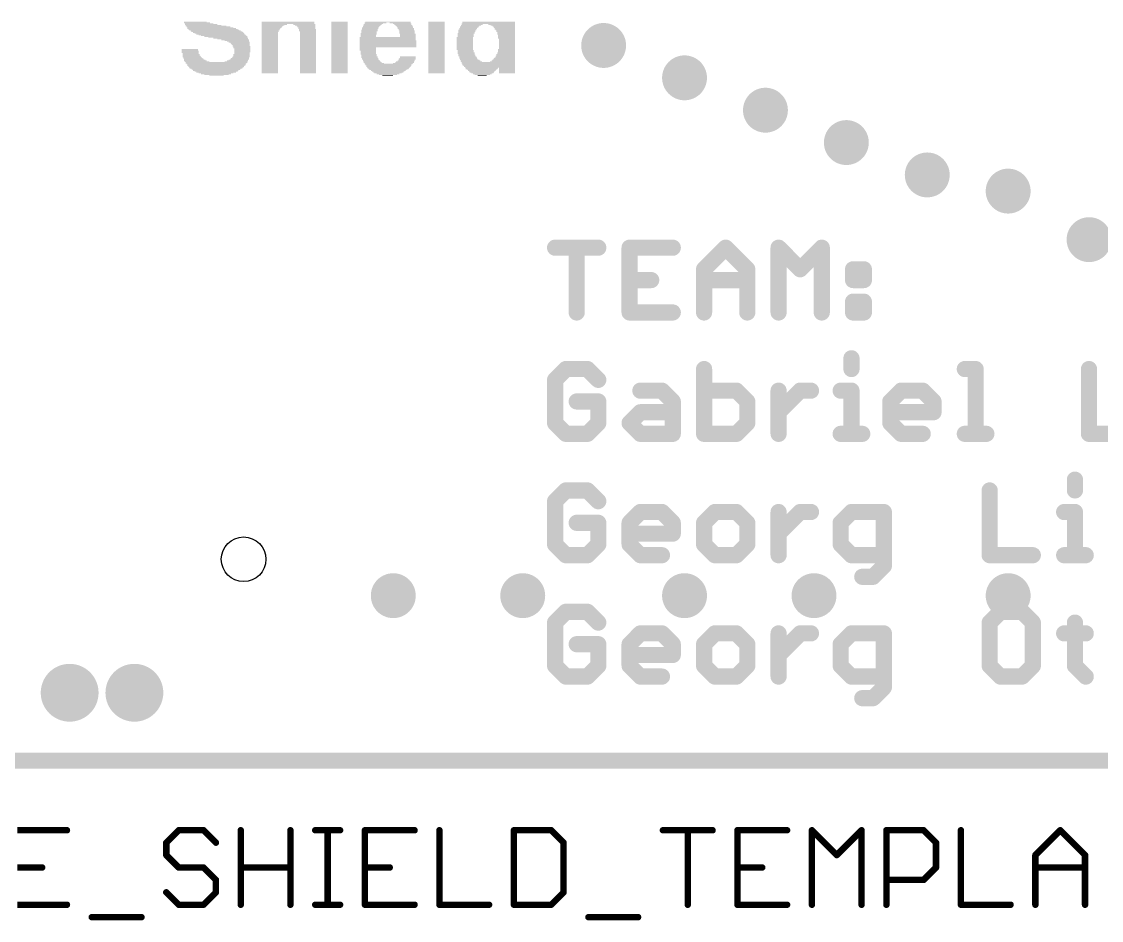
# Model space of a CAD drawing. Extents: x -2.4 to 65.5, y -2.3 to 59.9.
# Drawn here: x 31.12 to 48.07, y -2.3 to 11.8 of the extents above; entities that cross this region are included whole.
import ezdxf

# ---------------------------------------------------------------- set-up
doc = ezdxf.new("R2010")
doc.units = 0
for name, color, linetype in [('18', 94, 'CONTINUOUS'), ('20', 178, 'CONTINUOUS'), ('21', 251, 'CONTINUOUS'), ('25', 251, 'CONTINUOUS')]:
    doc.layers.add(name, color=color, linetype=linetype)

# ---------------------------------------------------------------- blocks, each defined once
blk = doc.blocks.new('RECT')
blk.add_solid([(-0.5, -0.5), (0.5, -0.5), (-0.5, 0.5), (0.5, 0.5)])
blk = doc.blocks.new('ROUNDV')
at = {"const_width": 0.5}
blk.add_lwpolyline([(0, -0.25, 1), (0, 0.25, 1), (0, -0.25)], format="xyb", dxfattribs=at)

msp = doc.modelspace()

# ---------------------------------------------------------------- linework, layer by layer
at = {"layer": '20', "const_width": 0.254}
msp.add_lwpolyline([(59.3598, 0.2032), (25.1968, 0.2032)], dxfattribs=at)
at = {"layer": '20'}
msp.add_circle((34.6075, 3.3655), 0.35, dxfattribs=at)
at = {"layer": '21', "const_width": 0.1016}
for points in [[(31.8343, -0.888), (31.0547, -0.888)], [(33.5884, -0.888), (33.3935, -1.0829)], [(33.9782, -0.888), (33.5884, -0.888)], [(34.1731, -1.0829), (33.9782, -0.888)], [(34.5629, -2.0574), (34.5629, -0.888)], [(35.3425, -0.888), (35.3425, -2.0574)], [(35.7323, -0.888), (36.1221, -0.888)], [(35.9272, -2.0574), (35.9272, -0.888)], [(37.2915, -0.888), (36.5119, -0.888)], [(36.5119, -0.888), (36.5119, -2.0574)], [(37.6813, -0.888), (37.6813, -2.0574)], [(38.8507, -0.888), (38.8507, -2.0574)], [(39.4354, -0.888), (38.8507, -0.888)], [(39.6303, -1.0829), (39.4354, -0.888)], [(41.1895, -0.888), (41.9691, -0.888)], [(41.5793, -2.0574), (41.5793, -0.888)], [(43.1385, -0.888), (42.3589, -0.888)], [(42.3589, -0.888), (42.3589, -2.0574)], [(43.5283, -2.0574), (43.5283, -0.888)], [(43.5283, -0.888), (43.9181, -1.2778)], [(43.9181, -1.2778), (44.3079, -0.888)], [(44.3079, -0.888), (44.3079, -2.0574)], [(44.6977, -2.0574), (44.6977, -0.888)], [(44.6977, -0.888), (45.2824, -0.888)], [(45.2824, -0.888), (45.4773, -1.0829)], [(45.8671, -0.888), (45.8671, -2.0574)], [(47.0365, -1.2778), (47.4263, -0.888)], [(47.4263, -0.888), (47.8161, -1.2778)], [(33.3935, -1.0829), (33.3935, -1.2778)], [(39.6303, -1.8625), (39.6303, -1.0829)], [(45.4773, -1.0829), (45.4773, -1.4727)], [(33.3935, -1.2778), (33.5884, -1.4727)], [(47.0365, -2.0574), (47.0365, -1.2778)], [(47.8161, -1.2778), (47.8161, -2.0574)], [(31.0547, -1.4727), (31.4445, -1.4727)], [(33.5884, -1.4727), (33.9782, -1.4727)], [(33.9782, -1.4727), (34.1731, -1.6676)], [(34.5629, -1.4727), (35.3425, -1.4727)], [(36.5119, -1.4727), (36.9017, -1.4727)], [(42.3589, -1.4727), (42.7487, -1.4727)], [(45.4773, -1.4727), (45.2824, -1.6676)], [(47.0365, -1.4727), (47.8161, -1.4727)], [(34.1731, -1.6676), (34.1731, -1.8625)], [(45.2824, -1.6676), (44.6977, -1.6676)], [(33.5884, -2.0574), (33.3935, -1.8625)], [(34.1731, -1.8625), (33.9782, -2.0574)], [(39.4354, -2.0574), (39.6303, -1.8625)], [(31.0547, -2.0574), (31.8343, -2.0574)], [(33.9782, -2.0574), (33.5884, -2.0574)], [(35.7323, -2.0574), (36.1221, -2.0574)], [(36.5119, -2.0574), (37.2915, -2.0574)], [(37.6813, -2.0574), (38.4609, -2.0574)], [(38.8507, -2.0574), (39.4354, -2.0574)], [(42.3589, -2.0574), (43.1385, -2.0574)], [(45.8671, -2.0574), (46.6467, -2.0574)], [(32.2241, -2.2523), (33.0037, -2.2523)], [(40.0201, -2.2523), (40.7997, -2.2523)]]:
    msp.add_lwpolyline(points, dxfattribs=at)
at = {"layer": '21', "const_width": 0.0508}
for points in [[(31.8343, -0.9134, 1), (31.8343, -0.8626)], [(33.5884, -0.8626, 1), (33.5884, -0.9134)], [(33.6064, -0.906, 1), (33.5705, -0.87)], [(33.9962, -0.87, 1), (33.9603, -0.906)], [(33.9782, -0.9134, 1), (33.9782, -0.8626)], [(34.5883, -0.888, 1), (34.5375, -0.888)], [(35.3679, -0.888, 1), (35.3171, -0.888)], [(35.7323, -0.8626, 1), (35.7323, -0.9134)], [(35.9526, -0.888, 1), (35.9018, -0.888)], [(36.1221, -0.9134, 1), (36.1221, -0.8626)], [(36.5119, -0.8626, 1), (36.5119, -0.9134)], [(36.5373, -0.888, 1), (36.4865, -0.888)], [(37.2915, -0.9134, 1), (37.2915, -0.8626)], [(37.7067, -0.888, 1), (37.6559, -0.888)], [(38.8761, -0.888, 1), (38.8253, -0.888)], [(38.8507, -0.8626, 1), (38.8507, -0.9134)], [(39.4534, -0.87, 1), (39.4175, -0.906)], [(39.4354, -0.9134, 1), (39.4354, -0.8626)], [(41.1895, -0.8626, 1), (41.1895, -0.9134)], [(41.6047, -0.888, 1), (41.5539, -0.888)], [(41.9691, -0.9134, 1), (41.9691, -0.8626)], [(42.3589, -0.8626, 1), (42.3589, -0.9134)], [(42.3843, -0.888, 1), (42.3335, -0.888)], [(43.1385, -0.9134, 1), (43.1385, -0.8626)], [(43.5537, -0.888, 1), (43.5029, -0.888)], [(43.5463, -0.87, 1), (43.5104, -0.906)], [(44.3333, -0.888, 1), (44.2825, -0.888)], [(44.3259, -0.906, 1), (44.2899, -0.87)], [(44.7231, -0.888, 1), (44.6723, -0.888)], [(44.6977, -0.8626, 1), (44.6977, -0.9134)], [(45.3004, -0.87, 1), (45.2644, -0.906)], [(45.2824, -0.9134, 1), (45.2824, -0.8626)], [(45.8925, -0.888, 1), (45.8417, -0.888)], [(47.4443, -0.87, 1), (47.4083, -0.906)], [(47.4443, -0.906, 1), (47.4083, -0.87)], [(33.4189, -1.0829, 1), (33.3681, -1.0829)], [(33.3756, -1.0649, 1), (33.4115, -1.1009)], [(34.1552, -1.1009, 1), (34.1911, -1.0649)], [(39.6557, -1.0829, 1), (39.6049, -1.0829)], [(39.6124, -1.1009, 1), (39.6483, -1.0649)], [(45.5027, -1.0829, 1), (45.4519, -1.0829)], [(45.4593, -1.1009, 1), (45.4953, -1.0649)], [(33.4115, -1.2598, 1), (33.3756, -1.2958)], [(33.3681, -1.2778, 1), (33.4189, -1.2778)], [(43.9001, -1.2598, 1), (43.9361, -1.2958)], [(43.9001, -1.2958, 1), (43.9361, -1.2598)], [(47.0185, -1.2598, 1), (47.0545, -1.2958)], [(47.0619, -1.2778, 1), (47.0111, -1.2778)], [(47.8415, -1.2778, 1), (47.7907, -1.2778)], [(47.7981, -1.2958, 1), (47.8341, -1.2598)], [(31.4445, -1.4981, 1), (31.4445, -1.4473)], [(33.5884, -1.4473, 1), (33.5884, -1.4981)], [(33.5705, -1.4907, 1), (33.6064, -1.4547)], [(33.9962, -1.4547, 1), (33.9603, -1.4907)], [(33.9782, -1.4981, 1), (33.9782, -1.4473)], [(34.5629, -1.4473, 1), (34.5629, -1.4981)], [(35.3425, -1.4981, 1), (35.3425, -1.4473)], [(36.5119, -1.4473, 1), (36.5119, -1.4981)], [(36.9017, -1.4981, 1), (36.9017, -1.4473)], [(42.3589, -1.4473, 1), (42.3589, -1.4981)], [(42.7487, -1.4981, 1), (42.7487, -1.4473)], [(45.4519, -1.4727, 1), (45.5027, -1.4727)], [(45.4953, -1.4907, 1), (45.4593, -1.4547)], [(47.0365, -1.4473, 1), (47.0365, -1.4981)], [(47.8161, -1.4981, 1), (47.8161, -1.4473)], [(34.1985, -1.6676, 1), (34.1477, -1.6676)], [(34.1552, -1.6856, 1), (34.1911, -1.6496)], [(44.6977, -1.6422, 1), (44.6977, -1.693)], [(45.2644, -1.6496, 1), (45.3004, -1.6856)], [(45.2824, -1.693, 1), (45.2824, -1.6422)], [(33.4115, -1.8445, 1), (33.3756, -1.8805)], [(34.1477, -1.8625, 1), (34.1985, -1.8625)], [(34.1911, -1.8805, 1), (34.1552, -1.8445)], [(39.6049, -1.8625, 1), (39.6557, -1.8625)], [(39.6483, -1.8805, 1), (39.6124, -1.8445)], [(31.8343, -2.0828, 1), (31.8343, -2.032)], [(33.5884, -2.032, 1), (33.5884, -2.0828)], [(33.5705, -2.0754, 1), (33.6064, -2.0394)], [(33.9603, -2.0394, 1), (33.9962, -2.0754)], [(33.9782, -2.0828, 1), (33.9782, -2.032)], [(34.5375, -2.0574, 1), (34.5883, -2.0574)], [(35.3171, -2.0574, 1), (35.3679, -2.0574)], [(35.7323, -2.032, 1), (35.7323, -2.0828)], [(35.9018, -2.0574, 1), (35.9526, -2.0574)], [(36.1221, -2.0828, 1), (36.1221, -2.032)], [(36.5119, -2.032, 1), (36.5119, -2.0828)], [(36.4865, -2.0574, 1), (36.5373, -2.0574)], [(37.2915, -2.0828, 1), (37.2915, -2.032)], [(37.6813, -2.032, 1), (37.6813, -2.0828)], [(37.6559, -2.0574, 1), (37.7067, -2.0574)], [(38.4609, -2.0828, 1), (38.4609, -2.032)], [(38.8507, -2.032, 1), (38.8507, -2.0828)], [(38.8253, -2.0574, 1), (38.8761, -2.0574)], [(39.4175, -2.0394, 1), (39.4534, -2.0754)], [(39.4354, -2.0828, 1), (39.4354, -2.032)], [(41.5539, -2.0574, 1), (41.6047, -2.0574)], [(42.3589, -2.032, 1), (42.3589, -2.0828)], [(42.3335, -2.0574, 1), (42.3843, -2.0574)], [(43.1385, -2.0828, 1), (43.1385, -2.032)], [(43.5029, -2.0574, 1), (43.5537, -2.0574)], [(44.2825, -2.0574, 1), (44.3333, -2.0574)], [(44.6723, -2.0574, 1), (44.7231, -2.0574)], [(45.8671, -2.032, 1), (45.8671, -2.0828)], [(45.8417, -2.0574, 1), (45.8925, -2.0574)], [(46.6467, -2.0828, 1), (46.6467, -2.032)], [(47.0111, -2.0574, 1), (47.0619, -2.0574)], [(47.7907, -2.0574, 1), (47.8415, -2.0574)], [(32.2241, -2.2269, 1), (32.2241, -2.2777)], [(33.0037, -2.2777, 1), (33.0037, -2.2269)], [(40.0201, -2.2269, 1), (40.0201, -2.2777)], [(40.7997, -2.2777, 1), (40.7997, -2.2269)]]:
    msp.add_lwpolyline(points, format="xyb", dxfattribs=at)
at = {"layer": '25', "const_width": 0.254}
for points in [[(39.497, 8.2559), (40.1749, 8.2559)], [(39.836, 7.239), (39.836, 8.2559)], [(41.3443, 8.2559), (40.6664, 8.2559)], [(40.6664, 8.2559), (40.6664, 7.239)], [(41.8358, 7.9169), (42.1748, 8.2559)], [(42.1748, 8.2559), (42.5137, 7.9169)], [(43.0052, 7.239), (43.0052, 8.2559)], [(43.0052, 8.2559), (43.3441, 7.9169)], [(43.3441, 7.9169), (43.6831, 8.2559)], [(43.6831, 8.2559), (43.6831, 7.239)], [(41.8358, 7.239), (41.8358, 7.9169)], [(42.5137, 7.9169), (42.5137, 7.239)], [(44.1746, 7.9169), (44.3441, 7.9169)], [(44.1746, 7.7474), (44.1746, 7.9169)], [(44.3441, 7.9169), (44.3441, 7.7474)], [(40.6664, 7.7474), (41.0054, 7.7474)], [(41.8358, 7.7474), (42.5137, 7.7474)], [(44.3441, 7.7474), (44.1746, 7.7474)], [(44.1746, 7.4085), (44.3441, 7.4085)], [(44.1746, 7.239), (44.1746, 7.4085)], [(44.3441, 7.4085), (44.3441, 7.239)], [(40.6664, 7.239), (41.3443, 7.239)], [(44.3441, 7.239), (44.1746, 7.239)], [(44.1492, 6.5203), (44.1492, 6.3509)], [(39.6665, 6.3509), (39.497, 6.1814)], [(40.0054, 6.3509), (39.6665, 6.3509)], [(40.1749, 6.1814), (40.0054, 6.3509)], [(41.8358, 6.3509), (41.8358, 5.334)], [(45.9287, 6.3509), (46.0982, 6.3509)], [(46.0982, 6.3509), (46.0982, 5.334)], [(47.8777, 6.3509), (47.8777, 5.334)], [(39.497, 6.1814), (39.497, 5.5035)], [(40.8359, 6.0119), (41.1748, 6.0119)], [(41.1748, 6.0119), (41.3443, 5.8424)], [(42.3442, 6.0119), (41.8358, 6.0119)], [(42.5137, 5.8424), (42.3442, 6.0119)], [(43.0052, 5.334), (43.0052, 6.0119)], [(43.0052, 5.673), (43.3441, 6.0119)], [(43.3441, 6.0119), (43.5136, 6.0119)], [(43.9797, 6.0119), (44.1492, 6.0119)], [(44.1492, 6.0119), (44.1492, 5.334)], [(44.7593, 5.8424), (44.9288, 6.0119)], [(44.9288, 6.0119), (45.2677, 6.0119)], [(45.2677, 6.0119), (45.4372, 5.8424)], [(40.1749, 5.8424), (39.836, 5.8424)], [(40.1749, 5.5035), (40.1749, 5.8424)], [(41.3443, 5.8424), (41.3443, 5.334)], [(42.5137, 5.5035), (42.5137, 5.8424)], [(44.7593, 5.5035), (44.7593, 5.8424)], [(45.4372, 5.8424), (45.4372, 5.673)], [(40.6664, 5.5035), (40.8359, 5.673)], [(40.8359, 5.673), (41.3443, 5.673)], [(45.4372, 5.673), (44.7593, 5.673)], [(39.497, 5.5035), (39.6665, 5.334)], [(40.0054, 5.334), (40.1749, 5.5035)], [(40.8359, 5.334), (40.6664, 5.5035)], [(42.3442, 5.334), (42.5137, 5.5035)], [(44.9288, 5.334), (44.7593, 5.5035)], [(39.6665, 5.334), (40.0054, 5.334)], [(41.3443, 5.334), (40.8359, 5.334)], [(41.8358, 5.334), (42.3442, 5.334)], [(43.9797, 5.334), (44.3186, 5.334)], [(45.2677, 5.334), (44.9288, 5.334)], [(45.9287, 5.334), (46.2676, 5.334)], [(47.8777, 5.334), (48.5556, 5.334)], [(47.6574, 4.6153), (47.6574, 4.4459)], [(39.6665, 4.4459), (39.497, 4.2764)], [(40.0054, 4.4459), (39.6665, 4.4459)], [(40.1749, 4.2764), (40.0054, 4.4459)], [(46.3185, 4.4459), (46.3185, 3.429)], [(39.497, 4.2764), (39.497, 3.5985)], [(40.6664, 3.9374), (40.8359, 4.1069)], [(40.8359, 4.1069), (41.1748, 4.1069)], [(41.1748, 4.1069), (41.3443, 3.9374)], [(42.0053, 4.1069), (41.8358, 3.9374)], [(42.3442, 4.1069), (42.0053, 4.1069)], [(42.5137, 3.9374), (42.3442, 4.1069)], [(43.0052, 3.429), (43.0052, 4.1069)], [(43.0052, 3.768), (43.3441, 4.1069)], [(43.3441, 4.1069), (43.5136, 4.1069)], [(44.1492, 4.1069), (43.9797, 3.9374)], [(44.6576, 4.1069), (44.1492, 4.1069)], [(44.6576, 3.2595), (44.6576, 4.1069)], [(47.4879, 4.1069), (47.6574, 4.1069)], [(47.6574, 4.1069), (47.6574, 3.429)], [(40.1749, 3.9374), (39.836, 3.9374)], [(40.1749, 3.5985), (40.1749, 3.9374)], [(40.6664, 3.5985), (40.6664, 3.9374)], [(41.3443, 3.9374), (41.3443, 3.768)], [(41.8358, 3.9374), (41.8358, 3.5985)], [(42.5137, 3.5985), (42.5137, 3.9374)], [(43.9797, 3.9374), (43.9797, 3.5985)], [(41.3443, 3.768), (40.6664, 3.768)], [(39.497, 3.5985), (39.6665, 3.429)], [(40.0054, 3.429), (40.1749, 3.5985)], [(40.8359, 3.429), (40.6664, 3.5985)], [(41.8358, 3.5985), (42.0053, 3.429)], [(42.3442, 3.429), (42.5137, 3.5985)], [(43.9797, 3.5985), (44.1492, 3.429)], [(39.6665, 3.429), (40.0054, 3.429)], [(41.1748, 3.429), (40.8359, 3.429)], [(42.0053, 3.429), (42.3442, 3.429)], [(44.1492, 3.429), (44.6576, 3.429)], [(46.3185, 3.429), (46.9964, 3.429)], [(47.4879, 3.429), (47.8268, 3.429)], [(44.4881, 3.09), (44.6576, 3.2595)], [(44.3186, 3.09), (44.4881, 3.09)], [(39.6665, 2.5409), (39.497, 2.3714)], [(40.0054, 2.5409), (39.6665, 2.5409)], [(40.1749, 2.3714), (40.0054, 2.5409)], [(46.488, 2.5409), (46.3185, 2.3714)], [(46.8269, 2.5409), (46.488, 2.5409)], [(46.9964, 2.3714), (46.8269, 2.5409)], [(39.497, 2.3714), (39.497, 1.6935)], [(46.3185, 2.3714), (46.3185, 1.6935)], [(46.9964, 1.6935), (46.9964, 2.3714)], [(47.6574, 2.3714), (47.6574, 1.6935)], [(40.6664, 2.0324), (40.8359, 2.2019)], [(40.8359, 2.2019), (41.1748, 2.2019)], [(41.1748, 2.2019), (41.3443, 2.0324)], [(42.0053, 2.2019), (41.8358, 2.0324)], [(42.3442, 2.2019), (42.0053, 2.2019)], [(42.5137, 2.0324), (42.3442, 2.2019)], [(43.0052, 1.524), (43.0052, 2.2019)], [(43.0052, 1.863), (43.3441, 2.2019)], [(43.3441, 2.2019), (43.5136, 2.2019)], [(44.1492, 2.2019), (43.9797, 2.0324)], [(44.6576, 2.2019), (44.1492, 2.2019)], [(44.6576, 1.3545), (44.6576, 2.2019)], [(47.4879, 2.2019), (47.8268, 2.2019)], [(40.1749, 2.0324), (39.836, 2.0324)], [(40.1749, 1.6935), (40.1749, 2.0324)], [(40.6664, 1.6935), (40.6664, 2.0324)], [(41.3443, 2.0324), (41.3443, 1.863)], [(41.8358, 2.0324), (41.8358, 1.6935)], [(42.5137, 1.6935), (42.5137, 2.0324)], [(43.9797, 2.0324), (43.9797, 1.6935)], [(41.3443, 1.863), (40.6664, 1.863)], [(39.497, 1.6935), (39.6665, 1.524)], [(40.0054, 1.524), (40.1749, 1.6935)], [(40.8359, 1.524), (40.6664, 1.6935)], [(41.8358, 1.6935), (42.0053, 1.524)], [(42.3442, 1.524), (42.5137, 1.6935)], [(43.9797, 1.6935), (44.1492, 1.524)], [(46.3185, 1.6935), (46.488, 1.524)], [(46.8269, 1.524), (46.9964, 1.6935)], [(47.6574, 1.6935), (47.8268, 1.524)], [(39.6665, 1.524), (40.0054, 1.524)], [(41.1748, 1.524), (40.8359, 1.524)], [(42.0053, 1.524), (42.3442, 1.524)], [(44.1492, 1.524), (44.6576, 1.524)], [(46.488, 1.524), (46.8269, 1.524)], [(44.4881, 1.185), (44.6576, 1.3545)], [(44.3186, 1.185), (44.4881, 1.185)]]:
    msp.add_lwpolyline(points, dxfattribs=at)
at = {"layer": '25', "const_width": 0.127}
for points in [[(39.497, 8.3194, 1), (39.497, 8.1924)], [(39.8995, 8.2559, 1), (39.7725, 8.2559)], [(40.1749, 8.1924, 1), (40.1749, 8.3194)], [(40.6664, 8.3194, 1), (40.6664, 8.1924)], [(40.7299, 8.2559, 1), (40.6029, 8.2559)], [(41.3443, 8.1924, 1), (41.3443, 8.3194)], [(42.2197, 8.3008, 1), (42.1298, 8.211)], [(42.2197, 8.211, 1), (42.1298, 8.3008)], [(43.0687, 8.2559, 1), (42.9417, 8.2559)], [(43.0501, 8.3008, 1), (42.9603, 8.211)], [(43.7466, 8.2559, 1), (43.6196, 8.2559)], [(43.728, 8.211, 1), (43.6382, 8.3008)], [(41.8993, 7.9169, 1), (41.7723, 7.9169)], [(41.7909, 7.9618, 1), (41.8807, 7.872)], [(42.5772, 7.9169, 1), (42.4502, 7.9169)], [(42.4688, 7.872, 1), (42.5586, 7.9618)], [(43.2992, 7.9618, 1), (43.389, 7.872)], [(43.2992, 7.872, 1), (43.389, 7.9618)], [(44.1746, 7.9804, 1), (44.1746, 7.8534)], [(44.2381, 7.9169, 1), (44.1111, 7.9169)], [(44.4076, 7.9169, 1), (44.2806, 7.9169)], [(44.3441, 7.8534, 1), (44.3441, 7.9804)], [(40.6664, 7.8109, 1), (40.6664, 7.6839)], [(41.0054, 7.6839, 1), (41.0054, 7.8109)], [(41.8358, 7.8109, 1), (41.8358, 7.6839)], [(42.5137, 7.6839, 1), (42.5137, 7.8109)], [(44.1746, 7.8109, 1), (44.1746, 7.6839)], [(44.1111, 7.7474, 1), (44.2381, 7.7474)], [(44.2806, 7.7474, 1), (44.4076, 7.7474)], [(44.3441, 7.6839, 1), (44.3441, 7.8109)], [(44.1746, 7.472, 1), (44.1746, 7.345)], [(44.2381, 7.4085, 1), (44.1111, 7.4085)], [(44.4076, 7.4085, 1), (44.2806, 7.4085)], [(44.3441, 7.345, 1), (44.3441, 7.472)], [(39.7725, 7.239, 1), (39.8995, 7.239)], [(40.6664, 7.3025, 1), (40.6664, 7.1755)], [(40.6029, 7.239, 1), (40.7299, 7.239)], [(41.3443, 7.1755, 1), (41.3443, 7.3025)], [(41.7723, 7.239, 1), (41.8993, 7.239)], [(42.4502, 7.239, 1), (42.5772, 7.239)], [(42.9417, 7.239, 1), (43.0687, 7.239)], [(43.6196, 7.239, 1), (43.7466, 7.239)], [(44.1746, 7.3025, 1), (44.1746, 7.1755)], [(44.1111, 7.239, 1), (44.2381, 7.239)], [(44.2806, 7.239, 1), (44.4076, 7.239)], [(44.3441, 7.1755, 1), (44.3441, 7.3025)], [(44.2127, 6.5203, 1), (44.0857, 6.5203)], [(39.6665, 6.4144, 1), (39.6665, 6.2874)], [(39.7114, 6.306, 1), (39.6216, 6.3958)], [(40.0503, 6.3958, 1), (39.9605, 6.306)], [(40.0054, 6.2874, 1), (40.0054, 6.4144)], [(41.8993, 6.3509, 1), (41.7723, 6.3509)], [(45.9287, 6.4144, 1), (45.9287, 6.2874)], [(46.1617, 6.3509, 1), (46.0347, 6.3509)], [(46.0982, 6.2874, 1), (46.0982, 6.4144)], [(47.9412, 6.3509, 1), (47.8142, 6.3509)], [(39.5605, 6.1814, 1), (39.4335, 6.1814)], [(39.4521, 6.2263, 1), (39.5419, 6.1365)], [(40.13, 6.1365, 1), (40.2198, 6.2263)], [(44.0857, 6.3509, 1), (44.2127, 6.3509)], [(40.8359, 6.0754, 1), (40.8359, 5.9484)], [(41.2197, 6.0568, 1), (41.1299, 5.967)], [(41.1748, 5.9484, 1), (41.1748, 6.0754)], [(41.8358, 6.0754, 1), (41.8358, 5.9484)], [(42.3891, 6.0568, 1), (42.2993, 5.967)], [(42.3442, 5.9484, 1), (42.3442, 6.0754)], [(43.0687, 6.0119, 1), (42.9417, 6.0119)], [(43.3441, 6.0754, 1), (43.3441, 5.9484)], [(43.389, 5.967, 1), (43.2992, 6.0568)], [(43.5136, 5.9484, 1), (43.5136, 6.0754)], [(43.9797, 6.0754, 1), (43.9797, 5.9484)], [(44.2127, 6.0119, 1), (44.0857, 6.0119)], [(44.1492, 5.9484, 1), (44.1492, 6.0754)], [(44.9288, 6.0754, 1), (44.9288, 5.9484)], [(44.9737, 5.967, 1), (44.8839, 6.0568)], [(45.3126, 6.0568, 1), (45.2228, 5.967)], [(45.2677, 5.9484, 1), (45.2677, 6.0754)], [(39.836, 5.9059, 1), (39.836, 5.7789)], [(40.2384, 5.8424, 1), (40.1114, 5.8424)], [(40.1749, 5.7789, 1), (40.1749, 5.9059)], [(41.4078, 5.8424, 1), (41.2808, 5.8424)], [(41.2994, 5.7975, 1), (41.3892, 5.8873)], [(42.5772, 5.8424, 1), (42.4502, 5.8424)], [(42.4688, 5.7975, 1), (42.5586, 5.8873)], [(44.8228, 5.8424, 1), (44.6958, 5.8424)], [(44.7144, 5.8873, 1), (44.8042, 5.7975)], [(45.5007, 5.8424, 1), (45.3737, 5.8424)], [(45.3923, 5.7975, 1), (45.4821, 5.8873)], [(40.8359, 5.7365, 1), (40.8359, 5.6095)], [(40.8808, 5.6281, 1), (40.791, 5.7179)], [(41.3443, 5.6095, 1), (41.3443, 5.7365)], [(42.9603, 5.7179, 1), (43.0501, 5.6281)], [(44.7593, 5.7365, 1), (44.7593, 5.6095)], [(45.4372, 5.6095, 1), (45.4372, 5.7365)], [(39.5419, 5.5484, 1), (39.4521, 5.4586)], [(40.2198, 5.4586, 1), (40.13, 5.5484)], [(40.7113, 5.5484, 1), (40.6215, 5.4586)], [(40.6215, 5.5484, 1), (40.7113, 5.4586)], [(42.5586, 5.4586, 1), (42.4688, 5.5484)], [(44.8042, 5.5484, 1), (44.7144, 5.4586)], [(45.3737, 5.673, 1), (45.5007, 5.673)], [(39.4335, 5.5035, 1), (39.5605, 5.5035)], [(39.6665, 5.3975, 1), (39.6665, 5.2705)], [(39.6216, 5.2891, 1), (39.7114, 5.3789)], [(39.9605, 5.3789, 1), (40.0503, 5.2891)], [(40.0054, 5.2705, 1), (40.0054, 5.3975)], [(40.1114, 5.5035, 1), (40.2384, 5.5035)], [(40.8359, 5.3975, 1), (40.8359, 5.2705)], [(40.791, 5.2891, 1), (40.8808, 5.3789)], [(41.3443, 5.2705, 1), (41.3443, 5.3975)], [(41.8358, 5.3975, 1), (41.8358, 5.2705)], [(42.2993, 5.3789, 1), (42.3891, 5.2891)], [(42.3442, 5.2705, 1), (42.3442, 5.3975)], [(42.4502, 5.5035, 1), (42.5772, 5.5035)], [(43.9797, 5.3975, 1), (43.9797, 5.2705)], [(44.3186, 5.2705, 1), (44.3186, 5.3975)], [(44.6958, 5.5035, 1), (44.8228, 5.5035)], [(44.9288, 5.3975, 1), (44.9288, 5.2705)], [(44.8839, 5.2891, 1), (44.9737, 5.3789)], [(45.2677, 5.2705, 1), (45.2677, 5.3975)], [(45.9287, 5.3975, 1), (45.9287, 5.2705)], [(46.2676, 5.2705, 1), (46.2676, 5.3975)], [(47.8777, 5.3975, 1), (47.8777, 5.2705)], [(41.2808, 5.334, 1), (41.4078, 5.334)], [(41.7723, 5.334, 1), (41.8993, 5.334)], [(42.9417, 5.334, 1), (43.0687, 5.334)], [(44.0857, 5.334, 1), (44.2127, 5.334)], [(46.0347, 5.334, 1), (46.1617, 5.334)], [(47.8142, 5.334, 1), (47.9412, 5.334)], [(47.7209, 4.6153, 1), (47.5939, 4.6153)], [(39.6665, 4.5094, 1), (39.6665, 4.3824)], [(39.7114, 4.401, 1), (39.6216, 4.4908)], [(40.0503, 4.4908, 1), (39.9605, 4.401)], [(40.0054, 4.3824, 1), (40.0054, 4.5094)], [(46.382, 4.4459, 1), (46.255, 4.4459)], [(47.5939, 4.4459, 1), (47.7209, 4.4459)], [(39.5605, 4.2764, 1), (39.4335, 4.2764)], [(39.4521, 4.3213, 1), (39.5419, 4.2315)], [(40.13, 4.2315, 1), (40.2198, 4.3213)], [(40.8359, 4.1704, 1), (40.8359, 4.0434)], [(40.8808, 4.062, 1), (40.791, 4.1518)], [(41.2197, 4.1518, 1), (41.1299, 4.062)], [(41.1748, 4.0434, 1), (41.1748, 4.1704)], [(42.0053, 4.1704, 1), (42.0053, 4.0434)], [(42.0502, 4.062, 1), (41.9604, 4.1518)], [(42.3891, 4.1518, 1), (42.2993, 4.062)], [(42.3442, 4.0434, 1), (42.3442, 4.1704)], [(43.0687, 4.1069, 1), (42.9417, 4.1069)], [(43.3441, 4.1704, 1), (43.3441, 4.0434)], [(43.389, 4.062, 1), (43.2992, 4.1518)], [(43.5136, 4.0434, 1), (43.5136, 4.1704)], [(44.1492, 4.1704, 1), (44.1492, 4.0434)], [(44.1941, 4.062, 1), (44.1043, 4.1518)], [(44.7211, 4.1069, 1), (44.5941, 4.1069)], [(44.6576, 4.0434, 1), (44.6576, 4.1704)], [(47.4879, 4.1704, 1), (47.4879, 4.0434)], [(47.7209, 4.1069, 1), (47.5939, 4.1069)], [(47.6574, 4.0434, 1), (47.6574, 4.1704)], [(39.836, 4.0009, 1), (39.836, 3.8739)], [(40.2384, 3.9374, 1), (40.1114, 3.9374)], [(40.1749, 3.8739, 1), (40.1749, 4.0009)], [(40.7299, 3.9374, 1), (40.6029, 3.9374)], [(40.6215, 3.9823, 1), (40.7113, 3.8925)], [(41.4078, 3.9374, 1), (41.2808, 3.9374)], [(41.2994, 3.8925, 1), (41.3892, 3.9823)], [(41.8993, 3.9374, 1), (41.7723, 3.9374)], [(41.7909, 3.9823, 1), (41.8807, 3.8925)], [(42.5772, 3.9374, 1), (42.4502, 3.9374)], [(42.4688, 3.8925, 1), (42.5586, 3.9823)], [(44.0432, 3.9374, 1), (43.9162, 3.9374)], [(43.9348, 3.9823, 1), (44.0246, 3.8925)], [(40.6664, 3.8315, 1), (40.6664, 3.7045)], [(41.2808, 3.768, 1), (41.4078, 3.768)], [(41.3443, 3.7045, 1), (41.3443, 3.8315)], [(42.9603, 3.8129, 1), (43.0501, 3.7231)], [(39.5419, 3.6434, 1), (39.4521, 3.5536)], [(39.4335, 3.5985, 1), (39.5605, 3.5985)], [(40.1114, 3.5985, 1), (40.2384, 3.5985)], [(40.2198, 3.5536, 1), (40.13, 3.6434)], [(40.7113, 3.6434, 1), (40.6215, 3.5536)], [(40.6029, 3.5985, 1), (40.7299, 3.5985)], [(41.8807, 3.6434, 1), (41.7909, 3.5536)], [(41.7723, 3.5985, 1), (41.8993, 3.5985)], [(42.4502, 3.5985, 1), (42.5772, 3.5985)], [(42.5586, 3.5536, 1), (42.4688, 3.6434)], [(44.0246, 3.6434, 1), (43.9348, 3.5536)], [(43.9162, 3.5985, 1), (44.0432, 3.5985)], [(39.6665, 3.4925, 1), (39.6665, 3.3655)], [(39.6216, 3.3841, 1), (39.7114, 3.4739)], [(39.9605, 3.4739, 1), (40.0503, 3.3841)], [(40.0054, 3.3655, 1), (40.0054, 3.4925)], [(40.8359, 3.4925, 1), (40.8359, 3.3655)], [(40.791, 3.3841, 1), (40.8808, 3.4739)], [(41.1748, 3.3655, 1), (41.1748, 3.4925)], [(42.0053, 3.4925, 1), (42.0053, 3.3655)], [(41.9604, 3.3841, 1), (42.0502, 3.4739)], [(42.2993, 3.4739, 1), (42.3891, 3.3841)], [(42.3442, 3.3655, 1), (42.3442, 3.4925)], [(42.9417, 3.429, 1), (43.0687, 3.429)], [(44.1492, 3.4925, 1), (44.1492, 3.3655)], [(44.1043, 3.3841, 1), (44.1941, 3.4739)], [(44.6576, 3.3655, 1), (44.6576, 3.4925)], [(46.3185, 3.4925, 1), (46.3185, 3.3655)], [(46.255, 3.429, 1), (46.382, 3.429)], [(46.9964, 3.3655, 1), (46.9964, 3.4925)], [(47.4879, 3.4925, 1), (47.4879, 3.3655)], [(47.5939, 3.429, 1), (47.7209, 3.429)], [(47.8268, 3.3655, 1), (47.8268, 3.4925)], [(44.5941, 3.2595, 1), (44.7211, 3.2595)], [(44.7025, 3.2146, 1), (44.6127, 3.3044)], [(44.3186, 3.1535, 1), (44.3186, 3.0265)], [(44.4432, 3.1349, 1), (44.533, 3.0451)], [(44.4881, 3.0265, 1), (44.4881, 3.1535)], [(39.6665, 2.6044, 1), (39.6665, 2.4774)], [(39.7114, 2.496, 1), (39.6216, 2.5858)], [(40.0503, 2.5858, 1), (39.9605, 2.496)], [(40.0054, 2.4774, 1), (40.0054, 2.6044)], [(46.488, 2.6044, 1), (46.488, 2.4774)], [(46.5329, 2.496, 1), (46.4431, 2.5858)], [(46.8718, 2.5858, 1), (46.782, 2.496)], [(46.8269, 2.4774, 1), (46.8269, 2.6044)], [(39.5605, 2.3714, 1), (39.4335, 2.3714)], [(39.4521, 2.4163, 1), (39.5419, 2.3265)], [(40.13, 2.3265, 1), (40.2198, 2.4163)], [(46.382, 2.3714, 1), (46.255, 2.3714)], [(46.2736, 2.4163, 1), (46.3634, 2.3265)], [(47.0599, 2.3714, 1), (46.9329, 2.3714)], [(46.9515, 2.3265, 1), (47.0413, 2.4163)], [(47.7209, 2.3714, 1), (47.5939, 2.3714)], [(40.8359, 2.2654, 1), (40.8359, 2.1384)], [(40.8808, 2.157, 1), (40.791, 2.2468)], [(41.2197, 2.2468, 1), (41.1299, 2.157)], [(41.1748, 2.1384, 1), (41.1748, 2.2654)], [(42.0053, 2.2654, 1), (42.0053, 2.1384)], [(42.0502, 2.157, 1), (41.9604, 2.2468)], [(42.3891, 2.2468, 1), (42.2993, 2.157)], [(42.3442, 2.1384, 1), (42.3442, 2.2654)], [(43.0687, 2.2019, 1), (42.9417, 2.2019)], [(43.3441, 2.2654, 1), (43.3441, 2.1384)], [(43.389, 2.157, 1), (43.2992, 2.2468)], [(43.5136, 2.1384, 1), (43.5136, 2.2654)], [(44.1492, 2.2654, 1), (44.1492, 2.1384)], [(44.1941, 2.157, 1), (44.1043, 2.2468)], [(44.7211, 2.2019, 1), (44.5941, 2.2019)], [(44.6576, 2.1384, 1), (44.6576, 2.2654)], [(47.4879, 2.2654, 1), (47.4879, 2.1384)], [(47.8268, 2.1384, 1), (47.8268, 2.2654)], [(39.836, 2.0959, 1), (39.836, 1.9689)], [(40.2384, 2.0324, 1), (40.1114, 2.0324)], [(40.1749, 1.9689, 1), (40.1749, 2.0959)], [(40.7299, 2.0324, 1), (40.6029, 2.0324)], [(40.6215, 2.0773, 1), (40.7113, 1.9875)], [(41.4078, 2.0324, 1), (41.2808, 2.0324)], [(41.2994, 1.9875, 1), (41.3892, 2.0773)], [(41.8993, 2.0324, 1), (41.7723, 2.0324)], [(41.7909, 2.0773, 1), (41.8807, 1.9875)], [(42.5772, 2.0324, 1), (42.4502, 2.0324)], [(42.4688, 1.9875, 1), (42.5586, 2.0773)], [(44.0432, 2.0324, 1), (43.9162, 2.0324)], [(43.9348, 2.0773, 1), (44.0246, 1.9875)], [(40.6664, 1.9265, 1), (40.6664, 1.7995)], [(41.2808, 1.863, 1), (41.4078, 1.863)], [(41.3443, 1.7995, 1), (41.3443, 1.9265)], [(42.9603, 1.9079, 1), (43.0501, 1.8181)], [(39.5419, 1.7384, 1), (39.4521, 1.6486)], [(39.4335, 1.6935, 1), (39.5605, 1.6935)], [(40.1114, 1.6935, 1), (40.2384, 1.6935)], [(40.2198, 1.6486, 1), (40.13, 1.7384)], [(40.7113, 1.7384, 1), (40.6215, 1.6486)], [(40.6029, 1.6935, 1), (40.7299, 1.6935)], [(41.8807, 1.7384, 1), (41.7909, 1.6486)], [(41.7723, 1.6935, 1), (41.8993, 1.6935)], [(42.4502, 1.6935, 1), (42.5772, 1.6935)], [(42.5586, 1.6486, 1), (42.4688, 1.7384)], [(44.0246, 1.7384, 1), (43.9348, 1.6486)], [(43.9162, 1.6935, 1), (44.0432, 1.6935)], [(46.3634, 1.7384, 1), (46.2736, 1.6486)], [(46.255, 1.6935, 1), (46.382, 1.6935)], [(46.9329, 1.6935, 1), (47.0599, 1.6935)], [(47.0413, 1.6486, 1), (46.9515, 1.7384)], [(47.7023, 1.7384, 1), (47.6125, 1.6486)], [(47.5939, 1.6935, 1), (47.7209, 1.6935)], [(39.6665, 1.5875, 1), (39.6665, 1.4605)], [(39.6216, 1.4791, 1), (39.7114, 1.5689)], [(39.9605, 1.5689, 1), (40.0503, 1.4791)], [(40.0054, 1.4605, 1), (40.0054, 1.5875)], [(40.8359, 1.5875, 1), (40.8359, 1.4605)], [(40.791, 1.4791, 1), (40.8808, 1.5689)], [(41.1748, 1.4605, 1), (41.1748, 1.5875)], [(42.0053, 1.5875, 1), (42.0053, 1.4605)], [(41.9604, 1.4791, 1), (42.0502, 1.5689)], [(42.2993, 1.5689, 1), (42.3891, 1.4791)], [(42.3442, 1.4605, 1), (42.3442, 1.5875)], [(42.9417, 1.524, 1), (43.0687, 1.524)], [(44.1492, 1.5875, 1), (44.1492, 1.4605)], [(44.1043, 1.4791, 1), (44.1941, 1.5689)], [(44.6576, 1.4605, 1), (44.6576, 1.5875)], [(46.488, 1.5875, 1), (46.488, 1.4605)], [(46.4431, 1.4791, 1), (46.5329, 1.5689)], [(46.782, 1.5689, 1), (46.8718, 1.4791)], [(46.8269, 1.4605, 1), (46.8269, 1.5875)], [(47.7819, 1.4791, 1), (47.8717, 1.5689)], [(44.5941, 1.3545, 1), (44.7211, 1.3545)], [(44.7025, 1.3096, 1), (44.6127, 1.3994)], [(44.3186, 1.2485, 1), (44.3186, 1.1215)], [(44.4432, 1.2299, 1), (44.533, 1.1401)], [(44.4881, 1.1215, 1), (44.4881, 1.2485)]]:
    msp.add_lwpolyline(points, format="xyb", dxfattribs=at)

# ---------------------------------------------------------------- block references
at = {"layer": '18'}
for p, xscale, yscale in [((40.259, 11.43), 0.7048, 0.7048), ((41.529, 10.922), 0.7048, 0.7048), ((42.799, 10.414), 0.7048, 0.7048), ((44.069, 9.906), 0.7048, 0.7048), ((45.339, 9.398), 0.7048, 0.7048), ((46.609, 9.144), 0.7048, 0.7048), ((47.879, 8.382), 0.7048, 0.7048), ((36.957, 2.794), 0.7048, 0.7048), ((38.989, 2.794), 0.7048, 0.7048), ((41.529, 2.794), 0.7048, 0.7048), ((43.561, 2.794), 0.7048, 0.7048), ((46.609, 2.794), 0.7048, 0.7048), ((31.877, 1.27), 0.908, 0.908), ((32.893, 1.27), 0.908, 0.908)]:
    msp.add_blockref('ROUNDV', p, dxfattribs=dict(at, xscale=xscale, yscale=yscale))
at = {"layer": '21', "yscale": 0.0127}
for p, xscale in [((33.8518, 11.7983), 0.3556), ((33.8773, 11.7856), 0.4064), ((33.909, 11.7729), 0.4445), ((33.9408, 11.7602), 0.508), ((33.9789, 11.7475), 0.5588), ((34.017, 11.7348), 0.635), ((34.0551, 11.7221), 0.6858), ((34.0868, 11.7094), 0.7239), ((34.1059, 11.6967), 0.762), ((35.306, 11.7983), 0.8255), ((35.306, 11.7856), 0.8255), ((35.306, 11.7729), 0.8255), ((35.071, 11.7475), 0.3556), ((35.0393, 11.6967), 0.2921), ((35.0901, 11.7602), 0.3937), ((35.0584, 11.7348), 0.3302), ((35.052, 11.7221), 0.3175), ((35.0457, 11.7094), 0.3048), ((35.56, 11.7602), 0.3429), ((35.5727, 11.7475), 0.3175), ((35.5854, 11.7348), 0.2921), ((35.5918, 11.7221), 0.2794), ((35.5981, 11.7094), 0.2667), ((35.5981, 11.6967), 0.2667), ((36.1125, 11.7983), 0.254), ((36.1125, 11.7856), 0.254), ((36.1125, 11.7729), 0.254), ((36.1125, 11.7602), 0.254), ((36.1125, 11.7475), 0.254), ((36.1125, 11.7348), 0.254), ((36.1125, 11.7221), 0.254), ((36.1125, 11.7094), 0.254), ((36.1125, 11.6967), 0.254), ((36.5951, 11.7094), 0.254), ((36.5951, 11.6967), 0.254), ((36.6141, 11.7348), 0.2667), ((36.6078, 11.7221), 0.254), ((36.6332, 11.7602), 0.2794), ((36.6268, 11.7475), 0.2667), ((36.6776, 11.7856), 0.3429), ((36.6522, 11.7729), 0.2921), ((36.8745, 11.7983), 0.7112), ((37.065, 11.7856), 0.3302), ((37.0967, 11.7729), 0.2921), ((37.1094, 11.7602), 0.2667), ((37.1221, 11.7475), 0.2667), ((37.1285, 11.7348), 0.254), ((37.1412, 11.7221), 0.254), ((37.1538, 11.6967), 0.254), ((37.1475, 11.7094), 0.2413), ((37.6365, 11.7983), 0.254), ((37.6365, 11.7856), 0.254), ((37.6365, 11.7729), 0.254), ((37.6365, 11.7602), 0.254), ((37.6365, 11.7475), 0.254), ((37.6365, 11.7348), 0.254), ((37.6365, 11.7221), 0.254), ((37.6365, 11.7094), 0.254), ((37.6365, 11.6967), 0.254), ((38.1318, 11.6967), 0.2794), ((38.1508, 11.7221), 0.2921), ((38.1444, 11.7094), 0.2794), ((38.1635, 11.7348), 0.2921), ((38.1762, 11.7475), 0.3175), ((38.4492, 11.7729), 0.8382), ((38.1953, 11.7602), 0.3302), ((38.4556, 11.7983), 0.8255), ((38.4556, 11.7856), 0.8255), ((38.6588, 11.7602), 0.4191), ((38.6778, 11.7475), 0.381), ((38.6906, 11.7348), 0.3556), ((38.6969, 11.7221), 0.3429), ((38.7033, 11.7094), 0.3302), ((38.7096, 11.6967), 0.3175), ((34.1249, 11.684), 0.7747), ((34.144, 11.6713), 0.7874), ((34.1694, 11.6586), 0.7874), ((34.1884, 11.6459), 0.8001), ((34.2075, 11.6332), 0.7874), ((34.2265, 11.6205), 0.7747), ((34.2456, 11.6078), 0.762), ((34.2709, 11.5951), 0.7366), ((34.2964, 11.5824), 0.7112), ((34.3281, 11.5697), 0.6731), ((34.3599, 11.557), 0.6096), ((34.4043, 11.5443), 0.5461), ((34.4361, 11.5316), 0.4826), ((35.0329, 11.684), 0.2794), ((35.0329, 11.6713), 0.2794), ((35.0266, 11.6586), 0.2667), ((35.0266, 11.6459), 0.2667), ((35.0203, 11.6332), 0.254), ((35.0203, 11.6205), 0.254), ((35.0203, 11.6078), 0.254), ((35.0203, 11.5951), 0.254), ((35.0203, 11.5824), 0.254), ((35.0203, 11.5697), 0.254), ((35.0203, 11.557), 0.254), ((35.0203, 11.5443), 0.254), ((35.0203, 11.5316), 0.254), ((35.6108, 11.684), 0.2667), ((35.6108, 11.6713), 0.2667), ((35.6108, 11.6586), 0.2667), ((35.6172, 11.6459), 0.254), ((35.6172, 11.6332), 0.254), ((35.6172, 11.6205), 0.254), ((35.6172, 11.6078), 0.254), ((35.6172, 11.5951), 0.254), ((35.6172, 11.5824), 0.254), ((35.6172, 11.5697), 0.254), ((35.6172, 11.557), 0.254), ((35.6172, 11.5443), 0.254), ((35.6172, 11.5316), 0.254), ((36.1125, 11.684), 0.254), ((36.1125, 11.6713), 0.254), ((36.1125, 11.6586), 0.254), ((36.1125, 11.6459), 0.254), ((36.1125, 11.6332), 0.254), ((36.1125, 11.6205), 0.254), ((36.1125, 11.6078), 0.254), ((36.1125, 11.5951), 0.254), ((36.1125, 11.5824), 0.254), ((36.1125, 11.5697), 0.254), ((36.1125, 11.557), 0.254), ((36.1125, 11.5443), 0.254), ((36.1125, 11.5316), 0.254), ((36.8681, 11.557), 0.8763), ((36.8681, 11.5443), 0.8763), ((36.8681, 11.5316), 0.8763), ((36.5697, 11.6205), 0.254), ((36.5697, 11.6078), 0.254), ((36.5633, 11.5951), 0.2413), ((36.5633, 11.5824), 0.2413), ((36.5633, 11.5697), 0.2413), ((36.5824, 11.6713), 0.254), ((36.5824, 11.6586), 0.254), ((36.576, 11.6459), 0.2413), ((36.576, 11.6332), 0.2413), ((36.5887, 11.684), 0.2413), ((37.1602, 11.684), 0.2413), ((37.1602, 11.6713), 0.2413), ((37.1729, 11.6586), 0.2413), ((37.1729, 11.6459), 0.2413), ((37.1729, 11.6332), 0.2413), ((37.1729, 11.6205), 0.2413), ((37.1856, 11.6078), 0.2413), ((37.1856, 11.5951), 0.2413), ((37.1856, 11.5824), 0.2413), ((37.1856, 11.5697), 0.2413), ((37.6365, 11.684), 0.254), ((37.6365, 11.6713), 0.254), ((37.6365, 11.6586), 0.254), ((37.6365, 11.6459), 0.254), ((37.6365, 11.6332), 0.254), ((37.6365, 11.6205), 0.254), ((37.6365, 11.6078), 0.254), ((37.6365, 11.5951), 0.254), ((37.6365, 11.5824), 0.254), ((37.6365, 11.5697), 0.254), ((37.6365, 11.557), 0.254), ((37.6365, 11.5443), 0.254), ((37.6365, 11.5316), 0.254), ((38.081, 11.557), 0.254), ((38.081, 11.5443), 0.254), ((38.081, 11.5316), 0.254), ((38.1, 11.6205), 0.2667), ((38.0937, 11.6078), 0.254), ((38.0937, 11.5951), 0.254), ((38.0937, 11.5824), 0.254), ((38.0937, 11.5697), 0.254), ((38.1127, 11.6586), 0.2667), ((38.1127, 11.6459), 0.2667), ((38.1063, 11.6332), 0.254), ((38.1191, 11.6713), 0.2794), ((38.1254, 11.684), 0.2667), ((38.7096, 11.684), 0.3175), ((38.7159, 11.6713), 0.3048), ((38.7223, 11.6586), 0.2921), ((38.7223, 11.6459), 0.2921), ((38.7287, 11.6332), 0.2794), ((38.7287, 11.6205), 0.2794), ((38.7287, 11.6078), 0.2794), ((38.735, 11.5951), 0.2667), ((38.735, 11.5824), 0.2667), ((38.735, 11.5697), 0.2667), ((38.735, 11.557), 0.2667), ((38.735, 11.5443), 0.2667), ((38.7414, 11.5316), 0.254), ((33.763, 11.3665), 0.254), ((33.763, 11.3538), 0.254), ((34.4742, 11.5189), 0.4318), ((34.4995, 11.5062), 0.381), ((34.5186, 11.4935), 0.3429), ((34.5376, 11.4808), 0.3302), ((34.5504, 11.4681), 0.3048), ((34.5567, 11.4554), 0.2921), ((34.5631, 11.4427), 0.2794), ((34.5757, 11.4173), 0.2794), ((34.5694, 11.43), 0.2667), ((34.5821, 11.4046), 0.2667), ((34.5821, 11.3919), 0.2667), ((34.5885, 11.3792), 0.254), ((34.5885, 11.3665), 0.254), ((34.5885, 11.3538), 0.254), ((35.0203, 11.5189), 0.254), ((35.0203, 11.5062), 0.254), ((35.0203, 11.4935), 0.254), ((35.0203, 11.4808), 0.254), ((35.0203, 11.4681), 0.254), ((35.0203, 11.4554), 0.254), ((35.0203, 11.4427), 0.254), ((35.0203, 11.43), 0.254), ((35.0203, 11.4173), 0.254), ((35.0203, 11.4046), 0.254), ((35.0203, 11.3919), 0.254), ((35.0203, 11.3792), 0.254), ((35.0203, 11.3665), 0.254), ((35.0203, 11.3538), 0.254), ((35.6172, 11.5189), 0.254), ((35.6172, 11.5062), 0.254), ((35.6172, 11.4935), 0.254), ((35.6172, 11.4808), 0.254), ((35.6172, 11.4681), 0.254), ((35.6172, 11.4554), 0.254), ((35.6172, 11.4427), 0.254), ((35.6172, 11.43), 0.254), ((35.6172, 11.4173), 0.254), ((35.6172, 11.4046), 0.254), ((35.6172, 11.3919), 0.254), ((35.6172, 11.3792), 0.254), ((35.6172, 11.3665), 0.254), ((35.6172, 11.3538), 0.254), ((36.1125, 11.5189), 0.254), ((36.1125, 11.5062), 0.254), ((36.1125, 11.4935), 0.254), ((36.1125, 11.4808), 0.254), ((36.1125, 11.4681), 0.254), ((36.1125, 11.4554), 0.254), ((36.1125, 11.4427), 0.254), ((36.1125, 11.43), 0.254), ((36.1125, 11.4173), 0.254), ((36.1125, 11.4046), 0.254), ((36.1125, 11.3919), 0.254), ((36.1125, 11.3792), 0.254), ((36.1125, 11.3665), 0.254), ((36.1125, 11.3538), 0.254), ((36.8681, 11.5189), 0.8763), ((36.8745, 11.5062), 0.889), ((36.8745, 11.4935), 0.889), ((36.8745, 11.4808), 0.889), ((36.8745, 11.4681), 0.889), ((36.8745, 11.4554), 0.889), ((36.8745, 11.4427), 0.889), ((36.8745, 11.43), 0.889), ((36.8745, 11.4173), 0.889), ((36.8745, 11.4046), 0.889), ((36.557, 11.3919), 0.254), ((36.557, 11.3792), 0.254), ((36.557, 11.3665), 0.254), ((36.557, 11.3538), 0.254), ((37.6365, 11.5189), 0.254), ((37.6365, 11.5062), 0.254), ((37.6365, 11.4935), 0.254), ((37.6365, 11.4808), 0.254), ((37.6365, 11.4681), 0.254), ((37.6365, 11.4554), 0.254), ((37.6365, 11.4427), 0.254), ((37.6365, 11.43), 0.254), ((37.6365, 11.4173), 0.254), ((37.6365, 11.4046), 0.254), ((37.6365, 11.3919), 0.254), ((37.6365, 11.3792), 0.254), ((37.6365, 11.3665), 0.254), ((37.6365, 11.3538), 0.254), ((38.081, 11.5189), 0.254), ((38.081, 11.5062), 0.254), ((38.081, 11.4935), 0.254), ((38.081, 11.4808), 0.254), ((38.081, 11.4681), 0.254), ((38.081, 11.4554), 0.254), ((38.081, 11.4427), 0.254), ((38.081, 11.43), 0.254), ((38.081, 11.4173), 0.254), ((38.081, 11.4046), 0.254), ((38.081, 11.3919), 0.254), ((38.081, 11.3792), 0.254), ((38.081, 11.3665), 0.254), ((38.0937, 11.3538), 0.254), ((38.735, 11.3665), 0.2667), ((38.735, 11.3538), 0.2667), ((38.7414, 11.5189), 0.254), ((38.7414, 11.5062), 0.254), ((38.7414, 11.4935), 0.254), ((38.7414, 11.4808), 0.254), ((38.7414, 11.4681), 0.254), ((38.7414, 11.4554), 0.254), ((38.7414, 11.4427), 0.254), ((38.7414, 11.43), 0.254), ((38.7414, 11.4173), 0.254), ((38.7414, 11.4046), 0.254), ((38.7414, 11.3919), 0.254), ((38.7414, 11.3792), 0.254), ((33.7693, 11.3411), 0.2667), ((33.7693, 11.3284), 0.2667), ((33.7693, 11.3157), 0.2667), ((33.7756, 11.303), 0.254), ((33.782, 11.2903), 0.2667), ((33.782, 11.2776), 0.2667), ((33.7947, 11.2522), 0.2921), ((33.7884, 11.2649), 0.2794), ((33.8074, 11.2395), 0.2921), ((33.8137, 11.2268), 0.3048), ((33.8518, 11.1887), 0.3556), ((33.8265, 11.2141), 0.3048), ((33.8392, 11.2014), 0.3302), ((34.5123, 11.1887), 0.3302), ((34.525, 11.2014), 0.3048), ((34.544, 11.2141), 0.2921), ((34.5504, 11.2268), 0.2794), ((34.5567, 11.2395), 0.2667), ((34.5694, 11.2522), 0.2667), ((34.5757, 11.2903), 0.254), ((34.5757, 11.2776), 0.254), ((34.5757, 11.2649), 0.254), ((34.5821, 11.3157), 0.2413), ((34.5821, 11.303), 0.2413), ((34.5885, 11.3411), 0.254), ((34.5885, 11.3284), 0.254), ((35.0203, 11.3411), 0.254), ((35.0203, 11.3284), 0.254), ((35.0203, 11.3157), 0.254), ((35.0203, 11.303), 0.254), ((35.0203, 11.2903), 0.254), ((35.0203, 11.2776), 0.254), ((35.0203, 11.2649), 0.254), ((35.0203, 11.2522), 0.254), ((35.0203, 11.2395), 0.254), ((35.0203, 11.2268), 0.254), ((35.0203, 11.2141), 0.254), ((35.0203, 11.2014), 0.254), ((35.0203, 11.1887), 0.254), ((35.6172, 11.3411), 0.254), ((35.6172, 11.3284), 0.254), ((35.6172, 11.3157), 0.254), ((35.6172, 11.303), 0.254), ((35.6172, 11.2903), 0.254), ((35.6172, 11.2776), 0.254), ((35.6172, 11.2649), 0.254), ((35.6172, 11.2522), 0.254), ((35.6172, 11.2395), 0.254), ((35.6172, 11.2268), 0.254), ((35.6172, 11.2141), 0.254), ((35.6172, 11.2014), 0.254), ((35.6172, 11.1887), 0.254), ((36.1125, 11.3411), 0.254), ((36.1125, 11.3284), 0.254), ((36.1125, 11.3157), 0.254), ((36.1125, 11.303), 0.254), ((36.1125, 11.2903), 0.254), ((36.1125, 11.2776), 0.254), ((36.1125, 11.2649), 0.254), ((36.1125, 11.2522), 0.254), ((36.1125, 11.2395), 0.254), ((36.1125, 11.2268), 0.254), ((36.1125, 11.2141), 0.254), ((36.1125, 11.2014), 0.254), ((36.1125, 11.1887), 0.254), ((36.5633, 11.3411), 0.2413), ((36.5633, 11.3284), 0.2413), ((36.5633, 11.3157), 0.2413), ((36.5633, 11.303), 0.2413), ((36.5697, 11.2903), 0.254), ((36.576, 11.2776), 0.2413), ((36.576, 11.2649), 0.2413), ((36.5824, 11.2522), 0.254), ((36.5824, 11.2395), 0.254), ((36.5951, 11.2268), 0.254), ((36.5951, 11.2141), 0.254), ((36.6078, 11.2014), 0.254), ((36.6141, 11.1887), 0.2667), ((37.1602, 11.1887), 0.2667), ((37.1729, 11.2141), 0.2667), ((37.1666, 11.2014), 0.254), ((37.1793, 11.2268), 0.254), ((37.1856, 11.2522), 0.2413), ((37.1856, 11.2395), 0.2413), ((37.6365, 11.3411), 0.254), ((37.6365, 11.3284), 0.254), ((37.6365, 11.3157), 0.254), ((37.6365, 11.303), 0.254), ((37.6365, 11.2903), 0.254), ((37.6365, 11.2776), 0.254), ((37.6365, 11.2649), 0.254), ((37.6365, 11.2522), 0.254), ((37.6365, 11.2395), 0.254), ((37.6365, 11.2268), 0.254), ((37.6365, 11.2141), 0.254), ((37.6365, 11.2014), 0.254), ((37.6365, 11.1887), 0.254), ((38.0937, 11.3411), 0.254), ((38.0937, 11.3284), 0.254), ((38.1, 11.3157), 0.2667), ((38.1, 11.303), 0.2667), ((38.1063, 11.2903), 0.254), ((38.1127, 11.2776), 0.2667), ((38.1127, 11.2649), 0.2667), ((38.1254, 11.2522), 0.2667), ((38.1318, 11.2395), 0.2794), ((38.1318, 11.2268), 0.2794), ((38.1444, 11.2141), 0.2794), ((38.1572, 11.2014), 0.3048), ((38.1699, 11.1887), 0.3048), ((38.6842, 11.1887), 0.3683), ((38.6906, 11.2014), 0.3556), ((38.6969, 11.2141), 0.3429), ((38.7033, 11.2268), 0.3302), ((38.7096, 11.2395), 0.3175), ((38.7159, 11.2649), 0.3048), ((38.7159, 11.2522), 0.3048), ((38.7223, 11.2903), 0.2921), ((38.7223, 11.2776), 0.2921), ((38.7287, 11.3157), 0.2794), ((38.7287, 11.303), 0.2794), ((38.735, 11.3411), 0.2667), ((38.735, 11.3284), 0.2667), ((33.8773, 11.176), 0.381), ((34.1757, 11.1506), 0.9525), ((34.1821, 11.1633), 0.9652), ((34.1757, 11.1379), 0.9271), ((34.1757, 11.1125), 0.9017), ((34.1821, 11.1252), 0.9144), ((34.1757, 11.0998), 0.8763), ((34.1757, 11.0871), 0.8509), ((34.1757, 11.0744), 0.8255), ((34.1757, 11.0617), 0.7747), ((34.1757, 11.049), 0.7493), ((34.1694, 11.0363), 0.7112), ((34.1757, 11.0236), 0.6731), ((34.4869, 11.176), 0.3556), ((35.0203, 11.176), 0.254), ((35.0203, 11.1633), 0.254), ((35.0203, 11.1506), 0.254), ((35.0203, 11.1379), 0.254), ((35.0203, 11.1252), 0.254), ((35.0203, 11.1125), 0.254), ((35.0203, 11.0998), 0.254), ((35.0203, 11.0871), 0.254), ((35.0203, 11.0744), 0.254), ((35.0203, 11.0617), 0.254), ((35.0203, 11.049), 0.254), ((35.0203, 11.0363), 0.254), ((35.0203, 11.0236), 0.254), ((35.6172, 11.176), 0.254), ((35.6172, 11.1633), 0.254), ((35.6172, 11.1506), 0.254), ((35.6172, 11.1379), 0.254), ((35.6172, 11.1252), 0.254), ((35.6172, 11.1125), 0.254), ((35.6172, 11.0998), 0.254), ((35.6172, 11.0871), 0.254), ((35.6172, 11.0744), 0.254), ((35.6172, 11.0617), 0.254), ((35.6172, 11.049), 0.254), ((35.6172, 11.0363), 0.254), ((35.6172, 11.0236), 0.254), ((36.1125, 11.176), 0.254), ((36.1125, 11.1633), 0.254), ((36.1125, 11.1506), 0.254), ((36.1125, 11.1379), 0.254), ((36.1125, 11.1252), 0.254), ((36.1125, 11.1125), 0.254), ((36.1125, 11.0998), 0.254), ((36.1125, 11.0871), 0.254), ((36.1125, 11.0744), 0.254), ((36.1125, 11.0617), 0.254), ((36.1125, 11.049), 0.254), ((36.1125, 11.0363), 0.254), ((36.1125, 11.0236), 0.254), ((36.6268, 11.176), 0.2667), ((36.6332, 11.1633), 0.2794), ((36.8808, 11.1379), 0.7493), ((36.6586, 11.1506), 0.3048), ((36.8808, 11.1252), 0.7239), ((36.8871, 11.1125), 0.7112), ((36.8808, 11.0998), 0.6985), ((36.8808, 11.0871), 0.6731), ((36.8808, 11.0744), 0.6477), ((36.8808, 11.0617), 0.6223), ((36.8745, 11.049), 0.5842), ((36.8808, 11.0363), 0.5461), ((36.8745, 11.0236), 0.508), ((37.1094, 11.1506), 0.3175), ((37.1348, 11.1633), 0.2921), ((37.1412, 11.176), 0.2794), ((37.6365, 11.176), 0.254), ((37.6365, 11.1633), 0.254), ((37.6365, 11.1506), 0.254), ((37.6365, 11.1379), 0.254), ((37.6365, 11.1252), 0.254), ((37.6365, 11.1125), 0.254), ((37.6365, 11.0998), 0.254), ((37.6365, 11.0871), 0.254), ((37.6365, 11.0744), 0.254), ((37.6365, 11.0617), 0.254), ((37.6365, 11.049), 0.254), ((37.6365, 11.0363), 0.254), ((37.6365, 11.0236), 0.254), ((38.1825, 11.176), 0.3302), ((38.4492, 11.1633), 0.8382), ((38.4492, 11.1506), 0.8382), ((38.4556, 11.1379), 0.8255), ((38.4556, 11.1252), 0.8255), ((38.462, 11.1125), 0.8128), ((38.4683, 11.0998), 0.8001), ((38.4747, 11.0871), 0.7874), ((38.3413, 11.0617), 0.4953), ((38.3477, 11.0744), 0.508), ((38.3477, 11.049), 0.4572), ((38.3477, 11.0363), 0.4318), ((38.3477, 11.0236), 0.4064), ((38.6715, 11.176), 0.3937), ((38.7414, 11.0744), 0.254), ((38.7414, 11.0617), 0.254), ((38.7414, 11.049), 0.254), ((38.7414, 11.0363), 0.254), ((38.7414, 11.0236), 0.254), ((34.1757, 11.0109), 0.6223), ((34.1757, 10.9982), 0.5461), ((34.1757, 10.9855), 0.4699), ((34.1821, 10.9728), 0.381), ((34.1821, 10.9601), 0.2286), ((35.0203, 11.0109), 0.254), ((35.0203, 10.9982), 0.254), ((35.6172, 11.0109), 0.254), ((35.6172, 10.9982), 0.254), ((36.1125, 11.0109), 0.254), ((36.1125, 10.9982), 0.254), ((36.8808, 11.0109), 0.4699), ((36.8745, 10.9982), 0.4318), ((36.8745, 10.9855), 0.3556), ((36.8745, 10.9728), 0.2794), ((36.8681, 10.9601), 0.1651), ((37.6365, 11.0109), 0.254), ((37.6365, 10.9982), 0.254), ((38.3477, 11.0109), 0.381), ((38.354, 10.9982), 0.3429), ((38.354, 10.9855), 0.2921), ((38.354, 10.9728), 0.2413), ((38.354, 10.9601), 0.1397), ((38.7414, 11.0109), 0.254), ((38.7414, 10.9982), 0.254)]:
    msp.add_blockref('RECT', p, dxfattribs=dict(at, xscale=xscale))

doc.saveas('drawing.dxf')
